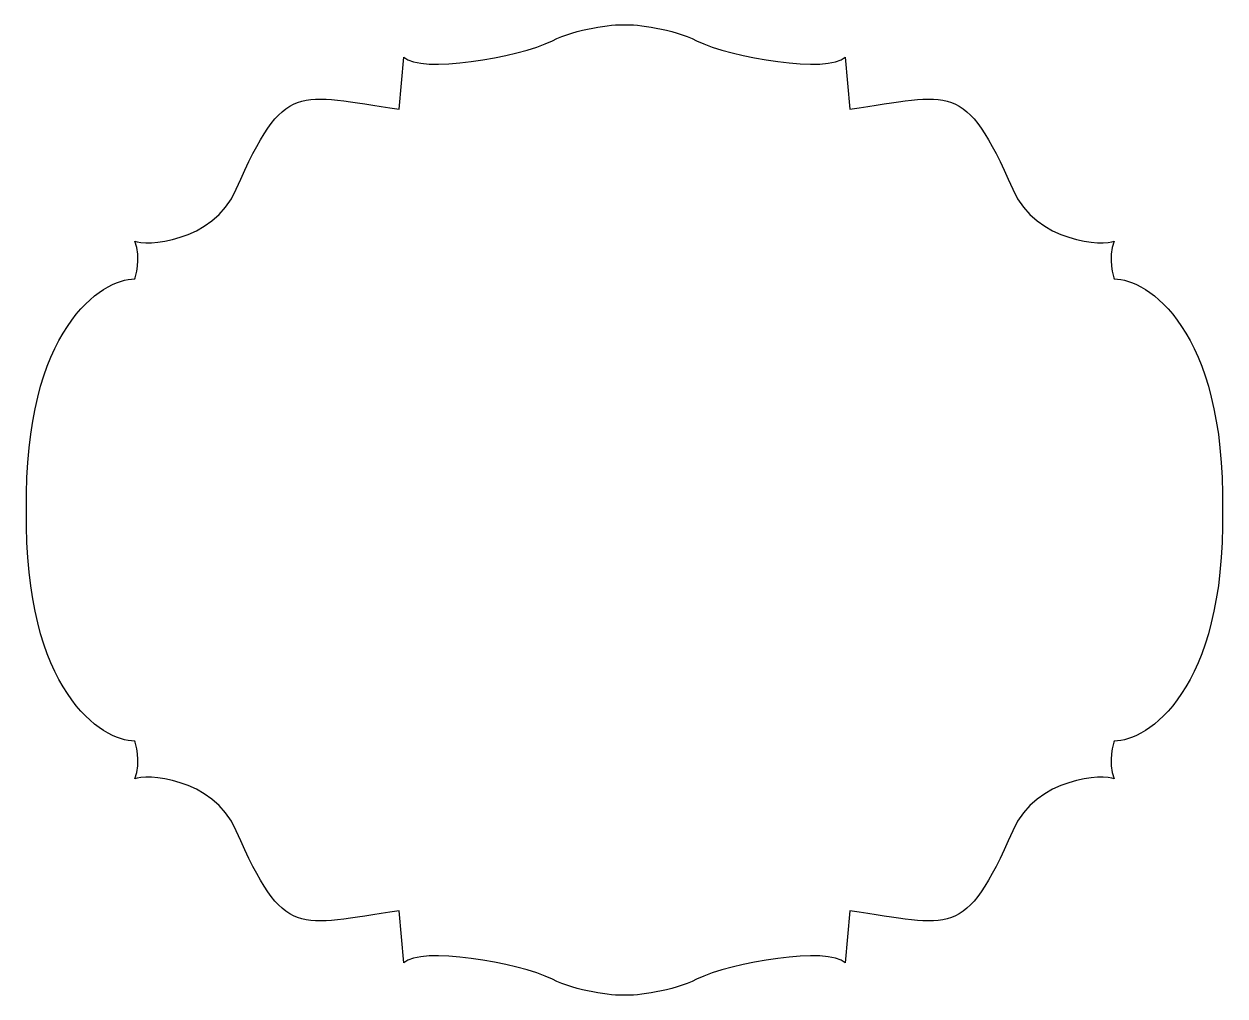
# Model space of a CAD drawing. Header units: centimetres. Extents: x -6.9 to 6.9, y -5.6 to 5.6.
import ezdxf

# ---------------------------------------------------------------- set-up
doc = ezdxf.new("R2010")
doc.units = ezdxf.units.CM
doc.header["$MEASUREMENT"] = 0
doc.layers.add('Camada 1', color=7, linetype='Continuous')

msp = doc.modelspace()

# ---------------------------------------------------------------- linework, layer by layer
at = {"layer": 'Camada 1'}
msp.add_open_spline([(-0.00501, -5.60794), (0.13353, -5.61659), (0.5548, -5.55994), (0.82705, -5.42379), (0.82705, -5.42379), (1.22641, -5.22411), (2.35155, -5.04268), (2.54211, -5.23324), (2.54211, -5.23324), (2.54211, -5.23324), (2.59659, -4.6343), (2.59659, -4.6343), (2.59659, -4.6343), (3.76724, -4.79763), (3.92154, -4.9817), (4.47503, -3.70868), (4.47503, -3.70868), (4.74726, -3.08252), (5.53678, -3.05534), (5.64565, -3.10974), (5.64565, -3.10974), (5.56397, -2.91919), (5.64565, -2.67418), (5.64565, -2.67418), (5.64565, -2.67418), (6.02681, -2.67418), (6.92515, -2.10244), (6.89798, -0.0062), (6.89798, -0.0062), (6.92515, 2.09004), (6.02681, 2.66175), (5.64565, 2.66175), (5.64565, 2.66175), (5.64565, 2.66175), (5.56397, 2.90678), (5.64565, 3.09733), (5.64565, 3.09733), (5.53677, 3.04288), (4.74726, 3.0701), (4.47503, 3.69624), (4.47503, 3.69624), (3.92155, 4.96926), (3.76724, 4.78521), (2.59659, 4.62186), (2.59659, 4.62186), (2.59659, 4.62186), (2.54211, 5.22077), (2.54211, 5.22077), (2.54211, 5.22077), (2.35156, 5.03022), (1.22639, 5.21162), (0.82705, 5.41132), (0.82705, 5.41132), (0.55479, 5.54747), (0.13352, 5.60415), (-0.00501, 5.59547), (-0.00501, 5.59547), (-0.14355, 5.60412), (-0.56484, 5.54745), (-0.83707, 5.41132), (-0.83707, 5.41132), (-1.23643, 5.21161), (-2.36157, 5.03021), (-2.55215, 5.22077), (-2.55215, 5.22077), (-2.55215, 5.22077), (-2.60663, 4.62186), (-2.60663, 4.62186), (-2.60663, 4.62186), (-3.77725, 4.78521), (-3.93158, 4.96926), (-4.48509, 3.69624), (-4.48509, 3.69624), (-4.75732, 3.0701), (-5.54681, 3.04288), (-5.65571, 3.09733), (-5.65571, 3.09733), (-5.57403, 2.90678), (-5.65571, 2.66175), (-5.65571, 2.66175), (-5.65571, 2.66175), (-6.03684, 2.66175), (-6.93521, 2.09001), (-6.90801, -0.0062), (-6.90801, -0.0062), (-6.93521, -2.10244), (-6.03684, -2.67418), (-5.65571, -2.67418), (-5.65571, -2.67418), (-5.65571, -2.67418), (-5.57403, -2.91918), (-5.65571, -3.10974), (-5.65571, -3.10974), (-5.54681, -3.05532), (-4.75732, -3.08251), (-4.48509, -3.70868), (-4.48509, -3.70868), (-3.93161, -4.9817), (-3.77728, -4.79763), (-2.60663, -4.6343), (-2.60663, -4.6343), (-2.60663, -4.6343), (-2.55215, -5.23324), (-2.55215, -5.23324), (-2.55215, -5.23324), (-2.36157, -5.04269), (-1.23643, -5.22411), (-0.83707, -5.42379), (-0.83707, -5.42379), (-0.56485, -5.55991), (-0.14355, -5.61659), (-0.00501, -5.60794)], degree=3, knots=[0, 0, 0, 0, 0.03448276, 0.03448276, 0.03448276, 0.03448276, 0.06896552, 0.06896552, 0.06896552, 0.06896552, 0.10344828, 0.10344828, 0.10344828, 0.10344828, 0.13793103, 0.13793103, 0.13793103, 0.13793103, 0.17241379, 0.17241379, 0.17241379, 0.17241379, 0.20689655, 0.20689655, 0.20689655, 0.20689655, 0.24137931, 0.24137931, 0.24137931, 0.24137931, 0.27586207, 0.27586207, 0.27586207, 0.27586207, 0.31034483, 0.31034483, 0.31034483, 0.31034483, 0.34482759, 0.34482759, 0.34482759, 0.34482759, 0.37931034, 0.37931034, 0.37931034, 0.37931034, 0.4137931, 0.4137931, 0.4137931, 0.4137931, 0.44827586, 0.44827586, 0.44827586, 0.44827586, 0.48275862, 0.48275862, 0.48275862, 0.48275862, 0.51724138, 0.51724138, 0.51724138, 0.51724138, 0.55172414, 0.55172414, 0.55172414, 0.55172414, 0.5862069, 0.5862069, 0.5862069, 0.5862069, 0.62068966, 0.62068966, 0.62068966, 0.62068966, 0.65517241, 0.65517241, 0.65517241, 0.65517241, 0.68965517, 0.68965517, 0.68965517, 0.68965517, 0.72413793, 0.72413793, 0.72413793, 0.72413793, 0.75862069, 0.75862069, 0.75862069, 0.75862069, 0.79310345, 0.79310345, 0.79310345, 0.79310345, 0.82758621, 0.82758621, 0.82758621, 0.82758621, 0.86206897, 0.86206897, 0.86206897, 0.86206897, 0.89655172, 0.89655172, 0.89655172, 0.89655172, 0.93103448, 0.93103448, 0.93103448, 0.93103448, 1, 1, 1, 1], dxfattribs=at)

doc.saveas('drawing.dxf')
